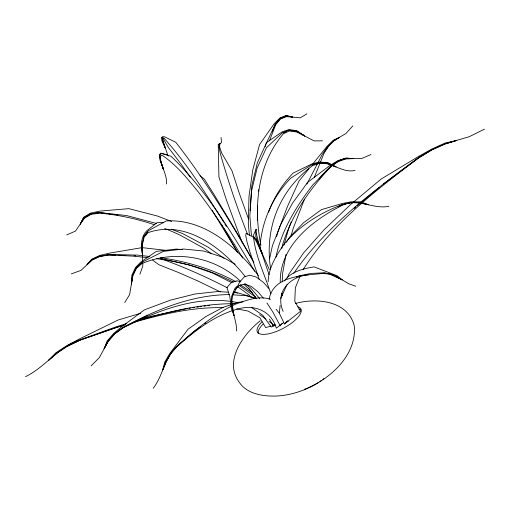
<?xml version="1.0" encoding="UTF-8"?>
<svg xmlns="http://www.w3.org/2000/svg" width="510" height="510" viewBox="0 0 510 510"><rect width="100%" height="100%" fill="white"/><g stroke="black" fill="none" stroke-linecap="round" stroke-linejoin="round"><path stroke-width="0.76" d="M166.509 183.97C167.235 174.292 160.503 165.858 160.293 156.213L162.046 155.206C176.575 164.94 187.533 178.774 198.486 192.181C214.512 213.244 229.117 235.346 242.715 258.047M257.327 220.588L257.486 205.473M281.839 248.357L282.444 245.246C291.522 215.271 309.551 188.904 331.149 166.528L338.289 161.504L345.939 158.961L353.283 158.61L345.799 158.011L337.824 160.663L329.709 165.642L307.594 182.401L292.517 203.171L280.666 224.515L272.378 245.833L269.554 258.87M280.264 282.623C279.352 245.743 312.936 219.937 342.828 205.014L343.039 204.963C358.256 198.097 373.435 209.508 388.881 206.295M282.215 281.902L282.616 273.417L286.04 254.369M253.534 237.226C255.669 256.804 264.888 275.151 270.874 293.837M124.733 302.551L129.648 294.582L131.363 284.331L131.829 275.241L135.482 267.616L140.766 262.07L156.296 251.392L176.447 249.058L182.612 249.677M262.714 254.637L262.688 254.656C259.176 248.784 258.525 240.554 253.056 236.047L256.128 229.175L255.727 236.385L262.695 254.662L269.344 269.605M250.072 210.777L251.8 185.672L257.391 162.684L266.685 142.456L282.272 131.765L289.011 129.572L296.775 130.649L304.744 136.004L314.026 140.9L322.543 140.843M304.75 135.966L296.865 132.02L289.419 130.987L283.369 133.767C257.384 164.169 253.209 207.302 260.916 245.246M268.139 281.813C268.496 267.833 276.28 255.421 284.019 244.264C299.153 226.102 319.298 213.32 341.273 205.014L350.663 202.591L359.901 202.642L368.494 204.688L360.519 201.858L351.282 201.807L342.51 203.445L321.415 209.635L303.673 222.679L289.635 237.118L286.327 242.263M280.117 305.471L279.352 313.274L284.44 323.977L300.524 311.31L294.774 301.302L295.366 287.704L300.18 276.018M269.152 299.281C273.207 275.209 304.438 275.63 323.034 273.398L329.817 274.227L342.184 279.837L348.757 283.796L355.84 286.237M258.277 191.218L258.481 189.643M132.613 275.234L131.382 284.338L132.951 275.674L136.457 268.362L141.958 263.568C174.592 249.562 214.659 256.505 240.318 281.099M253.891 262.408L251.965 258.972C228.563 218.841 204.491 178.882 175.765 142.277L164.437 136.75L162.276 136.731L162.703 140.225L167.962 155.684M256.128 229.175L255.797 231.534L259.966 247.764M270.644 268.987A144.413 121.724 24.7 0 1 312.547 165.693L319.732 163.213L327.86 163.85L336.014 166.885L328.045 162.684L319.566 162.021L311.782 163.997L293.167 173.069A152.847 128.832 24.7 0 0 268.598 212.16M275.961 257.085C281.488 230.055 296.514 206.027 313.172 184.448C323.321 175.038 331.443 161.37 346.022 158.546M270.478 299.306C258.857 295.386 246.61 300.256 235.639 304.126C213.881 314.23 195.515 329.868 177.76 345.716L170.971 353.481L166.183 361.692L162.747 369.801L164.768 362.062L169.556 353.851L188.043 329.218L205.938 316.538L222.819 307.479L238.215 302.296L242.977 301.882M265.155 146.727L265.755 144.483L275.425 123.879L280.366 118.135L286.563 115.604L292.721 117.102L300.199 117.867L306.956 113.806M276.567 236.704L277.644 232.904M283.981 245.144L288.724 228.448L291.197 221.831M290.993 236.117L293.154 228.518L304.489 199.066M219.326 144.827L220.326 143.629L219.67 143.597L219.708 147.211L221.627 152.949L231.916 170.646L239.4 193.583L248.491 218.937M269.433 140.83L275.674 124.848L280.398 119.11L286.333 116.688L292.721 117.102L285.88 115.611L279.684 118.141L274.061 123.892L259.565 144.553L252.762 169.97L248.976 196.522L248.319 223.463L249.415 235.186M139.893 274.221L142.819 265.94L142.099 244.201M277.861 232.139L287.238 207.015L299.019 181.037L308.939 168.721M91.111 365.899L99.348 357.606L104.161 348.732L107.138 340.967L113.698 333.438L121.412 326.942L144.4 309.87L170.283 300.18L194.916 294.015L217.617 291.541L228.448 292.236M314.307 177.416L323.984 153.376C327.637 146.982 332.603 140.231 339.418 137.483L333.903 140.939L328.102 146.625L326.77 148.531M272.257 131.586L275.209 124.37L280.213 118.626L284.255 116.975M232.33 295.876L234.173 291.745M287.162 278.135L289.113 273.774L303.686 252.788L324.29 229.557L350.357 204.746L381.148 179.048L418.761 156.328L431.944 148.965L445.141 143.029L455.953 140.671L444.561 144.234L431.913 149.921L419.112 157.673C376.24 189.924 332.036 223.533 303.15 269.599M280.8 298.446L286.977 284.644M306.892 184.097L322.326 154.294L328.051 146.319L333.974 140.511L345.888 133.55L352.78 125.957M258.423 275.591C236.532 246.936 204.771 218.835 166.356 220.9L148.506 230.641L143.967 236.105L141.971 244.596L142.449 254.515L142.335 244.908L144.126 237.15L148.149 232.592C186.526 219.478 222.851 248.574 245.463 276.796M238.036 302.685C198.199 294.264 157.985 310.456 122.827 327.994L114.686 333.967L108.394 341.184L104.116 348.725L107.986 341.152L114.412 333.782L122.77 327.471L147.83 315.193M66.753 234.9L75.461 231.094L80.248 224.107L83.691 217.228L90.563 213.11L99.903 211.108L128.864 208.654L157.488 216.042L171.602 221.499M104.18 348.725L108.031 341.273L114.591 333.75L123.598 327.261C156.194 309.627 191.996 294.697 229.596 294.614M154.186 224.668A206.397 178.576 18 0 0 99.852 213.186L91.067 214.327L84.475 218.274L80.217 224.113L83.423 217.987L90.295 213.868L99.367 212.625L126.448 215.532L156.557 223.488M284.319 280.959C291.082 271.588 303.259 268.636 314.103 266.883L337.276 275.795L342.184 279.837L336.568 276.426L330.486 273.959L324.589 272.793L310.966 273.417L299.153 275.84L296.246 277.108M80.248 224.107L84.016 217.942L90.748 213.907L99.743 212.53L109.956 213.913M444.847 143.814L455.953 140.671M153.172 388.269C163.06 375.806 164.194 358.371 176.237 347.272L176.377 347.1C195.183 330.48 215.806 314.179 240.714 308.244C256.728 305.018 271.613 311.929 276.324 328.179L283.675 322.505M247.439 234.052C237.099 207.819 228.129 181.056 220.416 153.937L219.172 147.925L219.141 144.387L220.326 143.629M293.779 273.29C326.037 226.293 372.581 191.46 418.072 158.145L431.925 149.685L445.122 143.75L469.168 136.744L484.5 129.17M324.545 151.693L325.877 149.793M282.132 323.334L280.264 325.877L272.754 311.878L266.928 302.972M312.904 163.799L327.159 146.217L333.208 140.282L339.475 137.426M143.801 236.672L147.83 231.699M71.343 273.895L81.026 270.345L87.082 264.715L91.927 259.093L99.743 255.453L109.548 253.113L142.099 247.637L167.006 250.48M115.458 255.159L109.236 254.955L99.877 256.505L92.393 259.992L87.038 264.728L91.131 260.036L98.94 256.396L108.413 254.917L134.838 256.218L148.072 257.728M348.202 158.572L353.315 158.623L346.411 158.234L338.436 160.886L330.735 166.196L325.96 171.436M236.71 286.524L234.74 288.705L231.483 296.686C230.239 308.467 236.583 319.324 236.704 331.009M319.062 178.997L324.366 173.183M124.332 325.112L116.057 327.503L80.223 340.132L67.677 346.143L56.941 353.118L48.616 360.258L55.89 352.78L67.084 345.5L79.719 338.818L118.186 319.98L140.779 313.267M87.038 264.728L91.959 259.781L99.609 256.211L109.223 254.464L137.407 255.089L149.774 256.498M235.097 289.68L239.553 285.275L244.959 284.159L251.169 286.371L257.996 291.847L263.326 298.14M284.44 323.977L287.678 320.79M242.014 242.173L226.415 199.958L218.93 177.027L218.242 144.298L220.25 143.661L221.506 142.481L221.047 137.451M354.233 208.571L355.954 206.933M136.17 267.986L141.755 262.816M25.5 376.692C45.632 366.798 58.197 347.157 80.051 339.813L116.529 326.655L126.397 323.722M48.641 360.232L56.451 353.124M260.291 320.764C243.213 334.158 223.431 361.322 239.305 382.315C245.705 392.254 258.666 395.543 269.803 396.002C283.898 396.735 298.019 393 310.679 386.918C333.464 375.532 356.707 353.526 354.291 325.903C347.986 300.639 316.678 297.572 295.449 303.469M240.745 281.858L237.15 280.793L231.54 282.4L226.956 287.481L229.838 296.737L231.336 308.397L233.969 315.473L231.84 301.136L232.656 295.513L239.751 281.915L244.335 276.834L249.945 275.228L256.415 277.147L263.574 282.521L268.668 288.316M357.166 205.919L359.595 203.892M361.418 202.374L379.026 187.68M383.278 184.129L418.602 157.552L431.925 149.621M342.121 279.888L335.172 276.044M200.239 326.929L193.838 331.462L176.364 346.596L170.436 353.819L165.744 361.858L162.747 369.801M204.727 323.754L206.008 322.843M275.068 324.736L273.162 325.928L269.452 319.113M338.245 206.837L342.357 204.618L351.058 202.521L360.105 202.578L368.469 204.72M67.237 346.188L80.65 339.883L125.587 324.417M275.464 325.182L271.269 327.05L262.892 315.397L251.347 307.313M370.955 154.511L361.89 158.431L353.29 158.642M282.961 132.989L286.435 131.567M312.222 165.055C327.318 156.583 339.858 173.993 355.056 170.41M139.306 319.891L151.457 316.276L187.451 308.512M134.621 321.733C167.369 311.833 201.214 303.437 235.62 303.679M132.613 322.715C162.154 314.128 192.716 306.924 223.654 307.67M270.791 326.158L265.659 327.605L259.89 317.787L248.115 311.081L236.742 308.856M272.263 325.743L274.463 325.125M308.55 274.66C289.654 276.669 274.724 292.071 283.114 311.431M286.716 321.759L288.22 321.427M189.019 308.295L190.593 308.085M192.952 307.759L194.52 307.543M196.879 307.224L198.454 307.007M200.022 306.791L201.597 306.574M203.955 306.255L205.53 306.038M207.882 305.713L209.457 305.503M320.191 273.43L325.036 273.162M259.297 279.614L249.919 251.959L247.038 241.982L245.743 235.728L246.081 233.37L253.515 237.309L255.994 240.822L262.688 254.656L260.074 248.568M118.569 255.261L125.562 255.491M134.117 255.778L135.673 255.829M163.723 222.723L157.361 222.462L146.529 230.985C140.703 237.392 140.53 246.508 142.449 254.515M233.867 292.587L237.737 292.829L254.719 297.846L256.058 298.707M232.694 294.812L245.852 295.653L256.186 298.707M160.599 257.735C186.864 261.413 212.651 269.159 236.041 281.794M156.64 258.704C183.237 262.185 209.572 269.51 233.338 282.132M156.557 258.309L158.106 258.506M160.427 258.793L162.747 259.086M111.531 214.123L113.883 214.442M116.242 214.767L117.816 214.978M289.967 130.528L292.249 130.847M293.773 131.057L296.055 131.37M286.276 116.146L292.702 117.134M131.325 284.325L132.587 275.457L136.266 267.61L142.341 262.057L163.442 251.353L183.594 249.014L203.649 251.028L223.042 257.333L235.167 264.276M327.79 273.666L329.167 273.915M164.29 259.284L189.663 265.066L212.638 273.067L231.846 282.706M162.212 137.63L164.041 138.191C187.125 163.888 205.683 193.226 223.922 222.443M161.122 258.729C183.689 267.004 205.798 276.618 227.128 287.716M171.411 229.239L182.548 233.554L208.112 247.146L224.03 258.366M330.537 274.17L333.846 275.508M336.001 166.917L327.796 163.232L319.311 162.569L311.278 165.087L290.885 178.035A152.847 128.832 24.7 0 0 259.883 248.287M234.625 291.663L237.348 293.103M220.32 291.905L198.065 281.067L178.506 272.519L158.808 264.709L152.535 259.985M296.814 131.478L304.744 136.004L296.75 131.229L288.985 130.152L282.221 132.919L266.449 147.721L257.155 167.949L251.57 190.938L249.843 216.049L251.449 235.543M259.641 314.683L266.022 319.043M240.49 284.841L251.927 292.695M238.827 285.16L255.771 297.132M237.577 286.665L248.874 294.774L251.009 297.049M211.369 253.725L203.847 248.236L179.966 235.078A206.397 178.576 18 0 0 164.647 228.474M244.819 283.605L250.78 288.086L259.743 298.739M269.025 321.319L275.037 325.865M199.958 175.759L204.268 179.08L214.104 194.616L236.646 232.222L252.526 260.023M243.856 284.306L249.167 289.106L256.734 298.854M254.688 271.294C230.444 230.616 205.485 189.267 171.048 156.277L161.562 153.446L159.789 155.053L160.471 160.465L163.474 169.479L160.057 160.312L159.381 154.9L160.733 153.147L167.299 154.9L168.408 155.99M163.474 169.479L160.605 160.892L159.942 155.595M276.197 309.277L279.059 312.917M248.612 288.207L252.954 293.894M190.23 177.231L181.177 164.277L168.306 147.422L162.798 137.885L161.453 137.298L161.887 140.792L165.208 147.938M224.757 223.801L226.427 226.504M212.16 210.343L237.737 252.59M221.856 225.184L222.66 226.542M223.864 228.588L237.252 251.659M269.082 274.667L260.208 248.51M281.679 293.11L282.26 295.335M232.834 310.462L234.013 315.46M281.96 293.454L282.279 295.73M162.556 138.248L162.964 141.601L165.215 148.002L162.46 139.683M297.815 306.861A24.595 8.893 -27.9 0 1 292.95 322.033A24.595 8.893 -27.9 0 1 263.453 334.388A24.595 8.893 -27.9 0 1 261.898 321.899M323.926 378.592A28.974 10.48 -27.9 0 1 322.804 379.434M321.644 380.275A28.974 10.48 -27.9 0 1 319.821 381.512M317.953 382.704A28.974 10.48 -27.9 0 1 304.534 389.302M258.296 333.489A24.595 8.893 -27.9 0 1 263.064 324.111M298.981 309.073A24.595 8.893 -27.9 0 1 300.938 309.933"/></g></svg>
